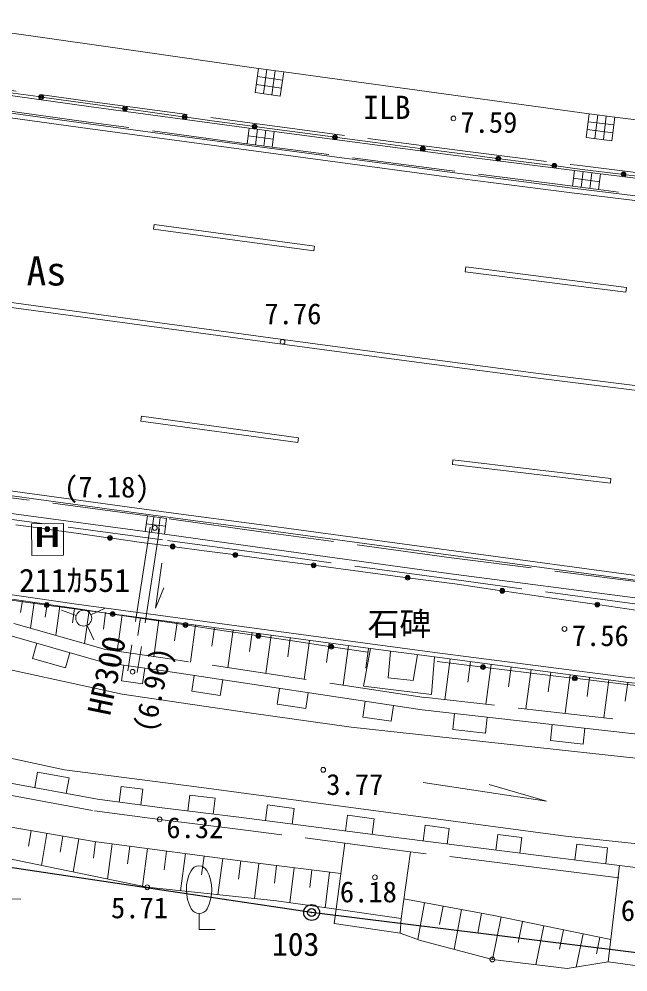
# Model space of a CAD drawing. Units: millimetres, scale not verified. Extents: x -107123 to 114729, y -74161 to 66839.
# Drawn here: x -84634 to -65466, y 9739 to 39755 of the extents above; entities that cross this region are included whole.
import ezdxf
from ezdxf.enums import TextEntityAlignment as Align

# ---------------------------------------------------------------- set-up
doc = ezdxf.new("R2010")
doc.units = ezdxf.units.MM
doc.header["$LTSCALE"] = 500
doc.header["$PDMODE"] = 32
doc.header["$PDSIZE"] = 250
doc.linetypes.add('DASHED', pattern=[7.5, 6, -1.5])
for name, color, linetype, lineweight in [('1-0_一 般', 7, 'Continuous', 9), ('1-2_躯体', 1, 'Continuous', 30), ('1-8_0', 8, 'Continuous', 13)]:
    doc.layers.add(name, color=color, linetype=linetype, lineweight=lineweight)
doc.styles.add('ＭＳ ゴシック', font='')
doc.styles.get('ＭＳ ゴシック').set_extended_font_data('MS Gothic')

msp = doc.modelspace()

# ---------------------------------------------------------------- linework, layer by layer
at = {"layer": '1-0_一 般'}
for p, q in [((-76940.9, 37407.1), (-76830.8, 38164.4)), ((-76676.4, 37368.6), (-76566.4, 38125.9)), ((-76338.6, 37835.1), (-77132, 37950.4)), ((-66681.3, 36768.2), (-76301.9, 38087.5)), ((-84033.7, 37312.3), (-85632.8, 37530.8)), ((-76375.3, 37582.6), (-77168.7, 37697.9)), ((-83841.8, 37286.1), (-82242.8, 37067.6)), ((-81355.5, 36942.4), (-82242.8, 37067.6)), ((-81249, 36927.4), (-80361.7, 36802.3)), ((-79474.4, 36677.1), (-80361.7, 36802.3)), ((-79367.9, 36662.1), (-78480.6, 36536.9)), ((-66509.5, 35989.9), (-66415.9, 36734.9)), ((-66240.2, 35956), (-66146.6, 36701.1)), ((-77287.6, 36378), (-78480.6, 36536.9)), ((-77144.4, 36358.9), (-75951.3, 36200)), ((-65908.5, 36418.9), (-66716.5, 36520.4)), ((-76631.4, 35969), (-77420.7, 36072.2)), ((-77125.2, 36285.8), (-77190, 35789.8)), ((-76862.1, 36251.4), (-76926.9, 35755.4)), ((-74758.3, 36041.1), (-75951.3, 36200)), ((-74615.1, 36022), (-73422, 35863.1)), ((-65939.6, 36170.6), (-66747.7, 36272)), ((-72007.9, 35679.8), (-73422, 35863.1)), ((-71838.2, 35657.8), (-70424.1, 35474.6)), ((-69594.3, 35367.7), (-70424.1, 35474.6)), ((-69494.8, 35354.8), (-68665, 35247.9)), ((-67835.2, 35141.1), (-68665, 35247.9)), ((-67735.6, 35128.2), (-66905.8, 35021.3)), ((-66875.1, 34948.4), (-66941.5, 34455.3)), ((-65677.5, 34871), (-66905.8, 35021.3)), ((-66602.9, 34911.8), (-66669.3, 34418.7)), ((-65530.2, 34852.9), (-64301.9, 34702.6)), ((-66363.8, 34628.6), (-67180.5, 34738.5)), ((-80376.6, 33287.7), (-80396.8, 33139.1)), ((-80396.8, 33139.1), (-75353.8, 32451.8)), ((-75333.5, 32600.4), (-80376.6, 33287.7)), ((-75333.5, 32600.4), (-75353.8, 32451.8)), ((-70571.1, 31944.9), (-70590.1, 31796.1)), ((-65514.2, 31301.5), (-70571.1, 31944.9)), ((-70590.1, 31796.1), (-65533.1, 31152.7)), ((-65514.2, 31301.5), (-65533.1, 31152.7)), ((-80783.7, 27242.4), (-80804.1, 27093.8)), ((-80804.1, 27093.8), (-75856.9, 26414.8)), ((-75836.5, 26563.4), (-80783.7, 27242.4)), ((-75836.5, 26563.4), (-75856.9, 26414.8)), ((-70973.8, 25875.5), (-70991.7, 25726.5)), ((-65999.4, 25280.2), (-70973.8, 25875.5)), ((-70991.7, 25726.5), (-66017.2, 25131.3)), ((-65999.4, 25280.2), (-66017.2, 25131.3)), ((-80460.6, 23582.1), (-80392.6, 24081.1)), ((-80258.1, 23554.6), (-80190.2, 24053.5)), ((-83803.2, 23695.1), (-84735.8, 23825.7)), ((-80629, 23859.2), (-80021.7, 23776.5)), ((-83691.3, 23679.4), (-82758.7, 23548.8)), ((-81826.2, 23418.2), (-82758.7, 23548.8)), ((-81714.3, 23402.5), (-80781.7, 23271.9)), ((-79852.4, 23147.5), (-80781.7, 23271.9)), ((-79740.9, 23132.6), (-78811.6, 23008.2)), ((-77882.3, 22883.8), (-78811.6, 23008.2)), ((-77770.8, 22868.9), (-76841.5, 22744.5)), ((-75444.9, 22559.9), (-76841.5, 22744.5)), ((-75277.3, 22537.8), (-73880.7, 22353.2)), ((-72484.1, 22168.7), (-73880.7, 22353.2)), ((-91341, 22171), (-81993.2, 19501.9)), ((-72316.5, 22146.6), (-70920, 21962)), ((-69508.4, 21757.2), (-70920, 21962)), ((-69339, 21732.6), (-67927.5, 21527.9)), ((-83827.9, 21305.5), (-84948.3, 21461.8)), ((-84521.4, 21428.9), (-84587.7, 21063.7)), ((-84153.8, 21375.4), (-84271.3, 20568.4)), ((-83750.3, 21316.6), (-83809, 20913.1)), ((-82826.6, 21326), (-73575.8, 20071.3)), ((-66516, 21323.1), (-67927.5, 21527.9)), ((-83693.5, 21286.8), (-82573.1, 21130.5)), ((-83346.8, 21257.9), (-83480, 20342.5)), ((-83303, 21139.7), (-82833.2, 20968.7)), ((-82889.1, 21191.3), (-82955.7, 20733.6)), ((-81753.4, 21021.7), (-82835.8, 21183.5)), ((-73570, 19923.4), (-82573.1, 21130.5)), ((-82430.8, 21128.5), (-82572.9, 20083.4)), ((-81918.5, 21200.1), (-82371.7, 20988.8)), ((-81908.3, 21057.4), (-81979.3, 20534.9)), ((-66346.6, 21298.5), (-64935, 21093.7)), ((-81623.5, 21002.3), (-80541, 20840.5)), ((-81385.8, 20986.3), (-81541.8, 19838.8)), ((-80812, 20908.3), (-80890, 20334.5)), ((-79458.6, 20678.7), (-80541, 20840.5)), ((-80238.2, 20830.3), (-80396.4, 19667)), ((-79656.6, 20751.2), (-79735.7, 20169.6)), ((-82492.6, 20656.6), (-82281.3, 20203.4)), ((-79328.7, 20659.2), (-78246.2, 20497.4)), ((-79075, 20672.1), (-79235.3, 19492.9)), ((-78485.4, 20591.9), (-78565.6, 20002.3)), ((-77163.8, 20335.6), (-78246.2, 20497.4)), ((-77895.8, 20511.7), (-78058.3, 19316.4)), ((-77298.1, 20430.4), (-77379.4, 19832.8)), ((-77033.9, 20316.2), (-75951.4, 20154.4)), ((-76700.4, 20349.2), (-76865.2, 19137.4)), ((-76094.6, 20266.8), (-76177, 19660.9)), ((-74869, 19992.5), (-75951.4, 20154.4)), ((-75488.7, 20184.4), (-75655.8, 18956.1)), ((-74874.6, 20100.9), (-74958.1, 19486.7)), ((-74739.1, 19973.1), (-73656.6, 19811.3)), ((-74260.4, 20017.3), (-74429.7, 18772.2)), ((-73637.8, 19932.7), (-73722.5, 19310.1)), ((-73570, 19923.4), (-71557.2, 19664.4)), ((-70109.9, 19351.2), (-71473.3, 19517.9)), ((-71061.6, 19598.8), (-71231.6, 18314.2)), ((-70419.2, 19513.8), (-70504.3, 18871.5)), ((-69946.3, 19331.2), (-68582.8, 19164.5)), ((-69776.9, 19428.8), (-69943.7, 18168.5)), ((-69146.8, 19345.4), (-69230.2, 18715.3)), ((-68516.7, 19262), (-68680.3, 18025.7)), ((-67219.4, 18997.8), (-68582.8, 19164.5)), ((-67898.5, 19180.2), (-67980.4, 18562)), ((-67280.4, 19098.3), (-67440.9, 17885.5)), ((-67055.8, 18977.8), (-65692.4, 18811.1)), ((-66674, 19018.1), (-66754.2, 18411.6)), ((-66067.5, 18937.8), (-66225, 17748)), ((-64497.3, 18686.1), (-65692.4, 18811.1)), ((-65472.6, 18859.1), (-65551.4, 18264.2)), ((-84248.9, 14188.4), (-84332, 13699.9)), ((-83760.5, 14105.3), (-83932.5, 13093.9)), ((-83254.8, 14019.2), (-83340.8, 13513.6)), ((-82749.2, 13933.2), (-82927.3, 12886.2)), ((-82225.4, 13845.8), (-82295.7, 13319.5)), ((-81699.1, 13775.6), (-81847.6, 12663.1)), ((-81142.9, 13701.3), (-81217.2, 13145.1)), ((-80586.7, 13627), (-80745.8, 12435.5)), ((-79990.9, 13547.5), (-80070.4, 12951.7)), ((-79395.1, 13467.9), (-79551.8, 12294.6)), ((-78808.5, 13389.6), (-78886.8, 12802.9)), ((-78221.8, 13311.2), (-78374.2, 12170.2)), ((-77651.3, 13235), (-77727.5, 12664.5)), ((-77080.6, 13160), (-77218.2, 12048.2)), ((-76524.7, 13091.2), (-76593.5, 12535.3)), ((-75968.8, 13022.5), (-76105.7, 11915.9)), ((-75415.5, 12954), (-75483.9, 12400.7)), ((-63556.7, 12817.1), (-65730.6, 13095.4)), ((-74862.2, 12885.5), (-75001.4, 11760.7)), ((-85080.3, 12037.6), (-84580.3, 12036.1)), ((-74653.9, 11711.9), (-76529.9, 11975.5)), ((-71867.4, 11917.9), (-72079.8, 10758.8)), ((-71287.9, 11811.7), (-71394.1, 11232.2)), ((-78962.2, 11578.2), (-78959.3, 11078.3)), ((-70708.4, 11705.5), (-70938.6, 10448.7)), ((-70080, 11590.4), (-70195.1, 10962)), ((-69452.5, 11470.4), (-69726.8, 10130)), ((-68782.3, 11333.3), (-68919.5, 10663.1)), ((-68112.1, 11196.1), (-68364.2, 9964)), ((-78959.3, 11078.3), (-78459.3, 11081.2)), ((-67496, 11070.1), (-67622.1, 10454)), ((-66879.9, 10944), (-67095.7, 9889.8)), ((-66352.8, 10836.2), (-66460.7, 10309.1))]:
    msp.add_line(p, q, dxfattribs=at)
at = {"layer": '1-0_一 般', "linetype": 'DASHED'}
for p, q in [((-80505.7, 23747.1), (-81207.7, 19219.1)), ((-80209.2, 23701.1), (-80911.2, 19173.1))]:
    msp.add_line(p, q, dxfattribs=at)
for points in [[(-101420.8, 39755), (-96638.3, 39097.6), (-87691.9, 37898.4), (-82318.3, 37151.5), (-77368, 36484.2), (-71002.1, 35642.1), (-67068.8, 35148.1), (-61940, 34506.2), (-58053.8, 34041), (-52278, 33413.7)], [(-77460.9, 35825.2), (-82447.1, 36510.9), (-86998.9, 37140.1)], [(-67194.7, 34489.4), (-71168.2, 34992.8), (-76663.8, 35721)], [(-58134.4, 33383.9), (-62043.7, 33850.1), (-66397, 34382)], [(-80595.1, 24108.7), (-85050.8, 24697), (-92664.6, 25770.8), (-102586.8, 27148.5)], [(-48629.6, 19462.5), (-52986.3, 19924.5), (-57031.9, 20370), (-61526.5, 20868.3), (-65090.8, 21308.9), (-71095.4, 22117.4), (-76989, 22926.9), (-80114.3, 23348.3), (-84859.2, 23995.1), (-92676.9, 25055.9), (-102612.5, 26428.9)], [(-48545, 20174.5), (-52746.6, 20606.6), (-56954, 21069.5), (-61454.6, 21580.7), (-64792.9, 21987), (-71021.1, 22786.3), (-76941, 23593.7), (-79993, 24026.7)], [(-71885.7, 18387.9), (-79958.8, 19609.5), (-81909, 19893.9), (-91231.2, 22555.7)], [(-37120.9, 14697), (-43139, 15207.7), (-47314.1, 15609.3), (-71900.6, 18389.8)], [(-92525.8, 18208.3), (-92895.8, 17484.1), (-91291.6, 16906.6), (-89714, 16443.1), (-87677.5, 15904.1), (-85269.8, 15370.4), (-82255.8, 14809.8), (-80206.8, 14545)], [(-65750.3, 12707.8), (-68096, 12999.7), (-72647.8, 13568.8), (-77742.2, 14240.7), (-80206.8, 14545)]]:
    msp.add_lwpolyline(points, dxfattribs=at)
at = {"layer": '1-0_一 般'}
for points in [[(-77091.7, 38202.3), (-82052.2, 38911.7), (-86714.2, 39575)], [(-31145.8, 30669), (-38036.5, 31261.5), (-41876.5, 31623.9), (-47610.4, 32207.3), (-52374.8, 32709.1), (-58130.2, 33335.5), (-62042.6, 33800.8), (-67210.5, 34430.4), (-71161.9, 34937.5), (-77464.9, 35782.3), (-82445.1, 36452), (-87790.8, 37187.7), (-96703.7, 38405.6), (-101610.5, 39086.9)], [(-101631.1, 38938.3), (-96724.2, 38257), (-87811.1, 37039.1), (-82465.3, 36303.4), (-77484.9, 35633.6), (-71181.5, 34788.8), (-67229.2, 34281.5), (-62060.5, 33651.8), (-58147.2, 33186.5), (-52390.8, 32560), (-47625.9, 32058.1), (-41891.2, 31474.6), (-38049.9, 31112.1), (-31158.8, 30519.5)], [(-86934, 37630), (-82438.8, 37001.7), (-77388.3, 36320.2)], [(-57800.7, 35663.2), (-61499.1, 36115.4), (-65877.3, 36667.3)], [(-76599, 36217), (-71048.9, 35478.3), (-67147.3, 34985.1)], [(-66330.7, 34875.1), (-61984.9, 34348), (-58073.5, 33875.8)], [(-4935.7, 22893.4), (-11772.9, 23284.2), (-18894.1, 23777.7), (-24084.5, 24147.3), (-28351.1, 24463.8), (-32616.8, 24821.4), (-34511.2, 24977.8), (-37430, 25251.8), (-42255, 25719.2), (-47224.4, 26201), (-50947.9, 26603.9), (-54234.6, 26949.9), (-63144.3, 27949.7), (-68360.3, 28601.1), (-72412, 29137.3), (-76329, 29663.8), (-81210.1, 30325.1), (-85951.9, 30968.7), (-91577.4, 31743.4), (-98197.4, 32612), (-101400.8, 33061.9)], [(-101453.3, 32917.8), (-98217.6, 32463.4), (-91597.3, 31594.8), (-85972.2, 30820.1), (-81230.3, 30176.5), (-76349.1, 29515.1), (-72431.8, 28988.6), (-68379.5, 28452.4), (-63162, 27800.7), (-54250.9, 26800.8), (-50963.8, 26454.8), (-47239.8, 26051.8), (-42269.4, 25569.9), (-37444.2, 25102.4), (-34524.3, 24828.4)], [(26398.8, 14146.2), (17857, 14924.7), (11749.3, 15500.3), (6492.5, 15955.5), (-3495.9, 16737.8), (-7583.4, 17036.7), (-15087.7, 17572.7), (-19704.3, 17899.4), (-25895.7, 18349.1), (-30667.5, 18707.9), (-36830.9, 19216.7), (-38787.1, 19375.4), (-44781.8, 19960.2), (-48571.7, 20350), (-52700.7, 20790.9), (-56875, 21253.5), (-61389.6, 21757.1), (-64744.4, 22168.5), (-70946, 23007.2), (-76914.2, 23810.9), (-79933.4, 24210.7), (-84985.8, 24909.9), (-92655.6, 25964.7), (-102565.4, 27332.6)], [(-102585.9, 27184), (-92676, 25816.1), (-85006.3, 24761.3), (-79953.5, 24062.1), (-76934.1, 23662.2), (-70966.1, 22858.6), (-64763.5, 22019.7), (-61407, 21608.1), (-56891.6, 21104.4), (-52716.9, 20641.7), (-48587.3, 20200.8), (-44796.8, 19810.9), (-38800.4, 19226), (-36843.2, 19067.2), (-30679.3, 18558.3), (-25906.8, 18199.5), (-19715.1, 17749.8), (-15098.3, 17423), (-7594.2, 16887.1), (-3507.2, 16588.2), (6480.1, 15806), (11735.8, 15350.9), (17843.1, 14775.3), (26385.1, 13996.8)], [(-102615.9, 26638.7), (-92652.5, 25266.2), (-84956, 24194.2), (-80663, 23609.7)], [(-80055.7, 23527), (-77050.8, 23108), (-71119.5, 22291.1), (-64998.7, 21494.6), (-61542.9, 21080.7), (-57017.1, 20565.7), (-52977.8, 20132.1), (-48717.9, 19678.8)], [(-82826.6, 21326), (-91071.7, 22522.1), (-91084.7, 22384.2), (-82835.8, 21183.5)], [(-80141.6, 22620.8), (-80336, 21193.7), (-80074.9, 21833.5)], [(-80127.2, 14909.8), (-82159.4, 15176.9), (-85132.9, 15729.2), (-87674.3, 16287.1), (-89637.9, 16807), (-91193, 17250.7), (-92503.8, 17716.1), (-92336.2, 18168), (-92192.9, 18514.9), (-92183.1, 21003.6), (-91869.2, 21710.9), (-94494.4, 21936.4)], [(-92103.3, 21120.4), (-88481, 20073.3), (-86213.2, 19538.4), (-81386.9, 18489.5), (-77317.2, 17893.7), (-74174.2, 17447.8), (-64546.4, 16398.6), (-45183.2, 14256.8)], [(-84070.5, 20095.1), (-84207.8, 19614.3), (-83169.1, 19317.7), (-83031.8, 19798.5)], [(-73570, 19923.4), (-73788.3, 18741.9), (-71654.3, 18473.8), (-71557.2, 19664.4)], [(-73575.8, 20071.3), (-71546.3, 19796.7), (-65452.4, 19014.2), (-58700.7, 18320.1), (-54536.3, 17902.7), (-49997.7, 17437.3), (-45932.3, 17011.2)], [(-72942.9, 19833.6), (-73009.3, 19002.1), (-72225, 18923.1), (-72090.5, 19725.5)], [(-45976.2, 16876), (-50059, 17277.7), (-54613.6, 17760.5), (-58616.5, 18179.9), (-65446.3, 18855.6), (-71557.2, 19664.4)], [(-81993.2, 19501.9), (-80017.6, 19213.8), (-71945.5, 17992.4)], [(-81334.6, 19405.9), (-81406.8, 18911.1), (-80748.2, 18815.1), (-80676.1, 19309.9)], [(-79120.7, 19078.1), (-79195.5, 18583.8), (-78298.6, 18448), (-78223.8, 18942.4)], [(-76430, 18671), (-76504.8, 18176.6), (-75607.9, 18040.9), (-75533.1, 18535.3)], [(-44604.6, 11580.6), (-67427.3, 14015.2), (-75206.9, 15057.9), (-79050, 15571.3), (-83200.4, 16109.2), (-85599.2, 16617.3), (-89309.4, 17543.1), (-92180.2, 18491.1)], [(-73739.3, 18263.8), (-73814.1, 17769.4), (-72917.2, 17633.7), (-72842.4, 18128.1)], [(-68103, 13381), (-72678.3, 13958.7), (-77714.6, 14614.8), (-80127.2, 14909.8), (-82159.4, 15176.9), (-85132.9, 15729.2), (-87674.3, 16287.1), (-89637.9, 16807), (-91193, 17250.7), (-92503.8, 17716.1)], [(-71945.5, 17992.4), (-47355.7, 15211.5), (-43175.1, 14809.4), (-37154.8, 14298.5)], [(-70920.9, 17876.5), (-70977.1, 17379.7), (-69952.6, 17263.8), (-69896.4, 17760.6)], [(-67847.2, 17528.9), (-67903.4, 17032.1), (-66878.8, 16916.2), (-66822.6, 17413)], [(-76529.9, 11975.5), (-80599.3, 12405.2), (-87585.9, 13848.8), (-91573.4, 14834.1), (-93630.5, 16021.2), (-89968.2, 15405.5), (-85563.3, 14412), (-82274.4, 13852.4), (-77199.1, 13174.7), (-74507.4, 12841.6)], [(-83150.6, 15361), (-83059.3, 15852.6), (-84050.4, 16036.7), (-84141.7, 15545.1)], [(-71913.7, 15703.3), (-68026.2, 15115.1), (-69835.9, 15646.6)], [(-80804.6, 14998.8), (-80739.5, 15494.6), (-81416.9, 15583.6), (-81482, 15087.9)], [(-78518.8, 14713.2), (-78458.2, 15209.5), (-79262.4, 15307.8), (-79323, 14811.5)], [(-80127.2, 14909.8), (-77714.6, 14614.8), (-72678.3, 13958.7), (-68103, 13381), (-65730.6, 13095.4)], [(-76035.8, 14396.1), (-75971.3, 14891.9), (-76810.6, 15001.3), (-76875.2, 14505.5)], [(-73517.7, 14068.1), (-73453.1, 14563.9), (-74292.5, 14673.3), (-74357.1, 14177.4)], [(-71153.2, 13766.2), (-71090.5, 14262.2), (-71853.1, 14358.5), (-71915.7, 13862.5)], [(-68865.5, 13477.3), (-68802.9, 13973.4), (-69565.4, 14069.7), (-69628.1, 13573.6)], [(-74383.4, 13797.7), (-74653.9, 11711.9), (-72604.3, 11422.5), (-72316.3, 13527.3)], [(-66163.7, 13150.8), (-66104.7, 13647.3), (-67074.4, 13762.4), (-67133.3, 13265.9)], [(-65730.6, 13095.4), (-66089.1, 10057.9), (-63936.8, 9764), (-63556.7, 12817.1)], [(-66005.6, 10765.1), (-69686.5, 11518.3), (-72520.1, 12037.5)], [(-74653.9, 11711.9), (-74711.7, 11263.7), (-72633.2, 10965.8), (-72604.3, 11422.5)], [(-72633.2, 10965.8), (-71998.2, 10728.3), (-69733.9, 10130.9), (-67373.9, 9843.4), (-66089.1, 10057.9)]]:
    msp.add_lwpolyline(points, dxfattribs=at)
for points in [[(-76412, 37330.2), (-77205.4, 37445.5), (-77095.3, 38202.8), (-76301.9, 38087.5)], [(-65970.8, 35922.2), (-66778.9, 36023.7), (-66685.3, 36768.7), (-65877.3, 36667.3)], [(-76599, 36217), (-77388.3, 36320.2), (-77453.1, 35824.2), (-76663.8, 35721)], [(-66330.7, 34875.1), (-67147.3, 34985.1), (-67213.7, 34492), (-66397, 34382)], [(-80663, 23609.7), (-80055.7, 23527), (-79987.7, 24026), (-80595.1, 24108.7)], [(-84231.6, 22858.2), (-83231.6, 22865.6), (-83239.1, 23865.6), (-84239, 23858.1)]]:
    msp.add_lwpolyline(points, close=True, dxfattribs=at)
for centre, radius in [((-83937.8, 37299.2), 75), ((-83937.8, 37299.2), 49.5), ((-83937.8, 37299.2), 24.5), ((-81302.2, 36934.9), 75), ((-81302.2, 36934.9), 49.5), ((-81302.2, 36934.9), 24.5), ((-79421.2, 36669.6), 75), ((-79421.2, 36669.6), 49.5), ((-79421.2, 36669.6), 24.5), ((-77216, 36368.5), 75), ((-77216, 36368.5), 49.5), ((-77216, 36368.5), 24.5), ((-74686.7, 36031.5), 75), ((-74686.7, 36031.5), 49.5), ((-74686.7, 36031.5), 24.5), ((-71923.1, 35668.8), 75), ((-71923.1, 35668.8), 49.5), ((-71923.1, 35668.8), 24.5), ((-69544.5, 35361.3), 75), ((-69544.5, 35361.3), 49.5), ((-69544.5, 35361.3), 24.5), ((-67785.4, 35134.6), 75), ((-67785.4, 35134.6), 49.5), ((-67785.4, 35134.6), 24.5), ((-65603.9, 34861.9), 75), ((-65603.9, 34861.9), 49.5), ((-65603.9, 34861.9), 24.5), ((-83747.2, 23687.2), 75), ((-83747.2, 23687.2), 49.5), ((-83747.2, 23687.2), 24.5), ((-81770.2, 23410.4), 75), ((-81770.2, 23410.4), 49.5), ((-81770.2, 23410.4), 24.5), ((-79796.6, 23140.1), 75), ((-79796.6, 23140.1), 49.5), ((-79796.6, 23140.1), 24.5), ((-77826.5, 22876.3), 75), ((-77826.5, 22876.3), 49.5), ((-77826.5, 22876.3), 24.5), ((-75361.1, 22548.9), 75), ((-75361.1, 22548.9), 49.5), ((-75361.1, 22548.9), 24.5), ((-72400.3, 22157.6), 75), ((-72400.3, 22157.6), 49.5), ((-72400.3, 22157.6), 24.5), ((-69423.7, 21744.9), 75), ((-69423.7, 21744.9), 49.5), ((-69423.7, 21744.9), 24.5), ((-83760.7, 21296.2), 75), ((-83760.7, 21296.2), 49.5), ((-83760.7, 21296.2), 24.5), ((-66431.3, 21310.8), 75), ((-66431.3, 21310.8), 49.5), ((-66431.3, 21310.8), 24.5), ((-82598.2, 20883.2), 250), ((-81688.4, 21012), 75), ((-81688.4, 21012), 49.5), ((-81688.4, 21012), 24.5), ((-79393.6, 20668.9), 75), ((-79393.6, 20668.9), 49.5), ((-79393.6, 20668.9), 24.5), ((-77098.8, 20325.9), 75), ((-77098.8, 20325.9), 49.5), ((-77098.8, 20325.9), 24.5), ((-74804, 19982.8), 75), ((-74804, 19982.8), 49.5), ((-74804, 19982.8), 24.5), ((-70028.1, 19341.2), 75), ((-70028.1, 19341.2), 49.5), ((-70028.1, 19341.2), 24.5), ((-67137.6, 18987.8), 75), ((-67137.6, 18987.8), 49.5), ((-67137.6, 18987.8), 24.5)]:
    msp.add_circle(centre, radius, dxfattribs=at)
for centre, radius, start, end in [((-78100, 12333.3), 1267.7, 152.08825, 208.5872), ((-78969.4, 12794.9), 283.3, 28.41021, 152.26524), ((-79841.6, 12323.1), 1275, 332.26524, 28.41021), ((-78963.9, 11861.6), 283.3, 208.41021, 332.26524)]:
    msp.add_arc(centre, radius, start, end, dxfattribs=at)
at = {"layer": '1-2_躯体'}
msp.add_lwpolyline([(6088.7, -40899), (8073.6, 4038.8), (-62829.6, 10042.1), (-75424.2, 11611.3), (-87178.9, 13362.3), (-92161.9, 15319.6), (-94091.9, 16256.2), (-94192.9, 5468), (-94275.8, -21622.7), (-103132.8, -39969.1)], close=True, dxfattribs=at)
msp.add_circle((-75424.2, 11611.3), 250, dxfattribs=at)
msp.add_point((-75424.2, 11611.3), dxfattribs=at)
at = {"layer": '1-8_0'}
for centre in [(-70959, 36625.7), (-76339, 29589.4), (-80357.5, 23724.1), (-67462.8, 20543), (-81059.4, 19196.1), (-75058.7, 16105.3), (-80206.8, 14545), (-73430.6, 12719.3), (-80599.3, 12405.2), (-69733.9, 10130.9)]:
    msp.add_circle(centre, 75, dxfattribs=at)

# ---------------------------------------------------------------- texts
at = {"layer": '1-0_一 般', "style": 'ＭＳ ゴシック'}
for s, height, p in [('ILB', 733.1, (-73804.1, 36386.8)), ('As', 916.4, (-84400.3, 31087.3)), ('211ｶ551', 733.1, (-84632.8, 21489.6)), ('石碑', 733.1, (-73659.1, 20121.3))]:
    msp.add_text(s, height=height, dxfattribs=at).set_placement(p, align=Align.BOTTOM_LEFT)
at = {"layer": '1-0_一 般', "style": 'ＭＳ ゴシック', "width": 2}
msp.add_text('H', height=623.2, dxfattribs=at).set_placement((-84169.8, 22942.1), align=Align.BOTTOM_LEFT)
at = {"layer": '1-0_一 般', "style": 'ＭＳ ゴシック'}
msp.add_text('HP300', height=733.1, rotation=78.244, dxfattribs=at).set_placement((-81555, 17740), align=Align.BOTTOM_LEFT)
at = {"layer": '1-2_躯体', "style": 'ＭＳ ゴシック'}
msp.add_text('103', height=733.1, dxfattribs=at).set_placement((-76674.1, 10026.9), align=Align.BOTTOM_LEFT)
at = {"layer": '1-8_0', "color": 7, "style": 'ＭＳ ゴシック'}
for s, p in [('7.59', (-70741.4, 35973.7)), ('7.76', (-76910.8, 29943.6)), ('(7.18)', (-83218, 24486.3)), ('7.56', (-67234.7, 19805.7)), ('3.77', (-74963.4, 15117)), ('6.32', (-79997.2, 13755.1)), ('6.18', (-74535, 11734.6)), ('5.71', (-81740.9, 11232)), ('6.17', (-65690.1, 11147.5))]:
    msp.add_text(s, height=659.8, dxfattribs=at).set_placement(p, align=Align.BOTTOM_LEFT)
msp.add_text('(6.96)', height=659.8, rotation=77.737, dxfattribs=at).set_placement((-80186.6, 17204.9), align=Align.BOTTOM_LEFT)

doc.saveas('drawing.dxf')
